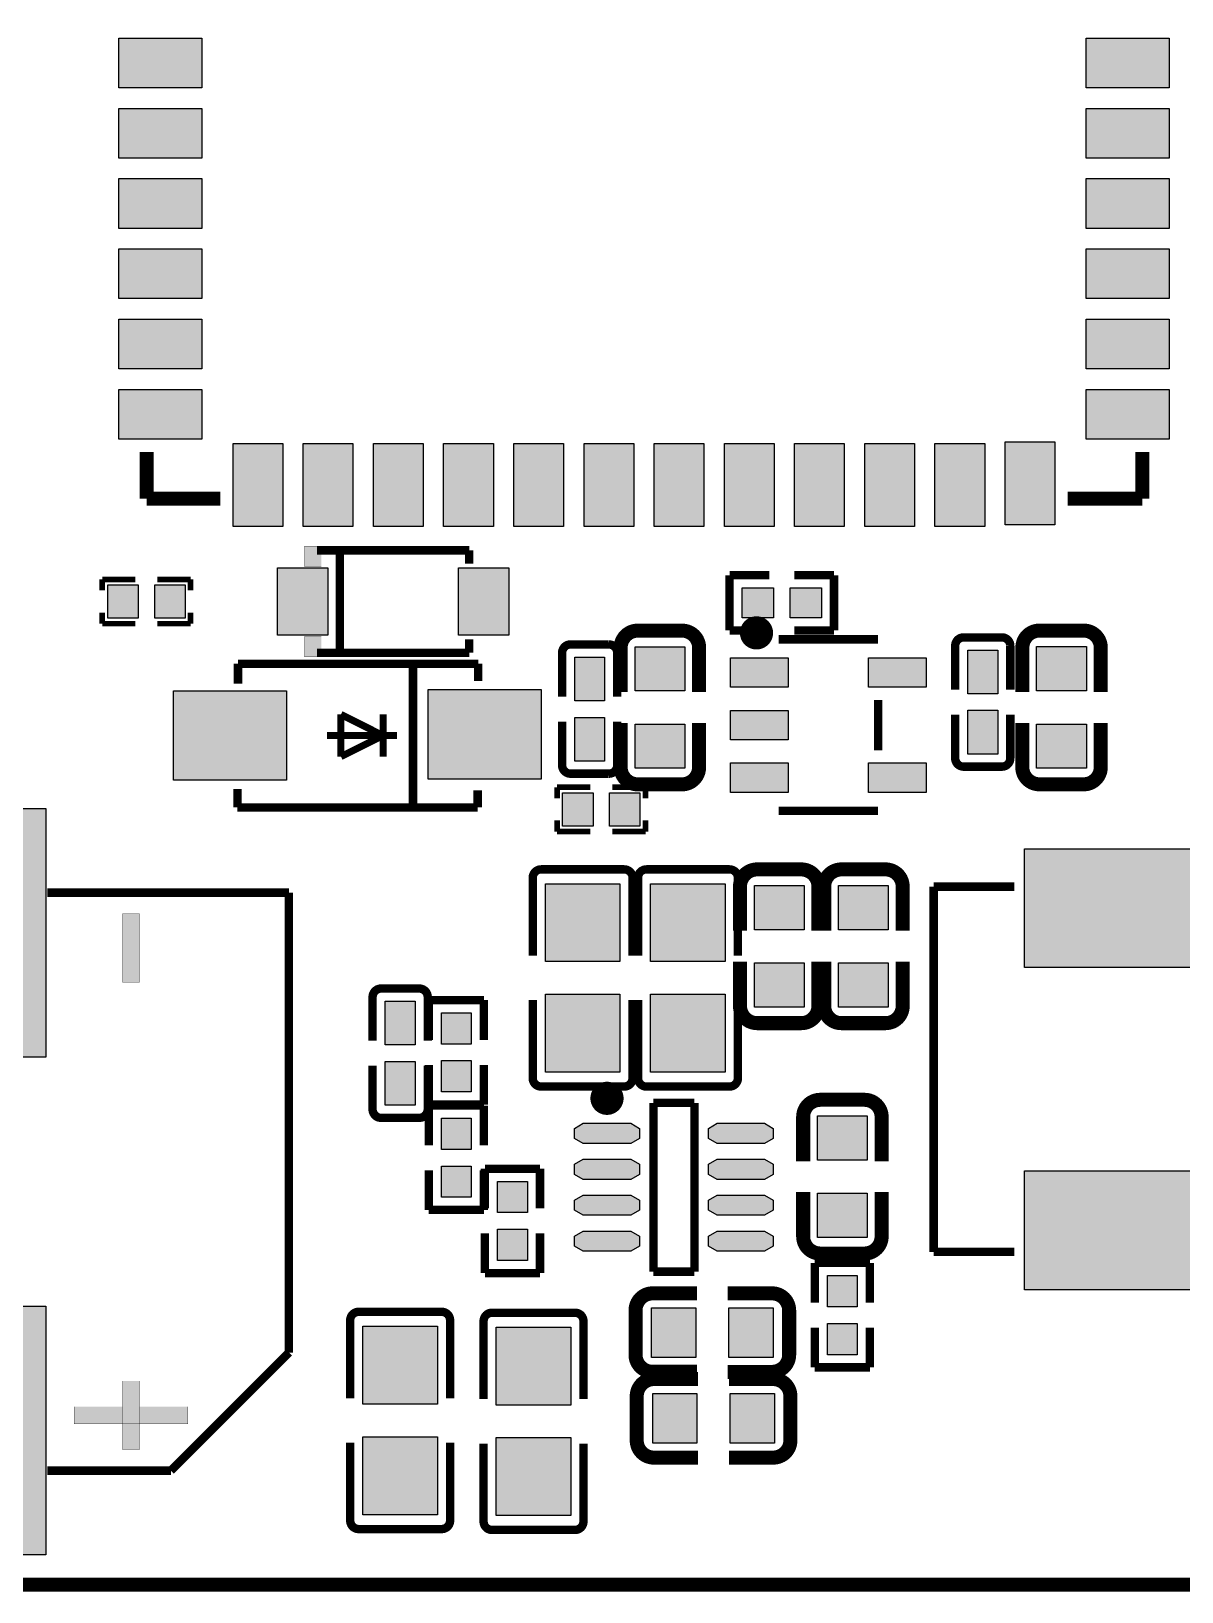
# Model space of a CAD drawing. Header units: millimetres. Extents: x -91.3 to 0.2, y -0.2 to 45.3.
# Drawn here: x -69.54 to -48.72, y -0.18 to 28.04 of the extents above; entities that cross this region are included whole.
import ezdxf

# ---------------------------------------------------------------- set-up
doc = ezdxf.new("R2010")
doc.units = ezdxf.units.MM
doc.header["$MEASUREMENT"] = 0
for name, color, linetype, true_color in [('Board-Outline-Layer', 7, 'Continuous', 0xff00ff), ('Top-Layer', 7, 'Continuous', 0xff0000), ('Top-Silkscreen-Layer', 7, 'Continuous', 0xffcc00)]:
    doc.layers.add(name, color=color, linetype=linetype, true_color=true_color)

msp = doc.modelspace()

# ---------------------------------------------------------------- hatches: boundary and pattern name
at = {"layer": 'Top-Layer'}
for points in [[(-67.954, 27.016), (-67.954, 27.916), (-66.454, 27.916), (-66.454, 27.016)], [(-48.954, 27.916), (-48.954, 27.016), (-50.454, 27.016), (-50.454, 27.916)], [(-67.954, 25.746), (-67.954, 26.646), (-66.454, 26.646), (-66.454, 25.746)], [(-48.954, 26.646), (-48.954, 25.746), (-50.454, 25.746), (-50.454, 26.646)], [(-67.954, 24.476), (-67.954, 25.376), (-66.454, 25.376), (-66.454, 24.476)], [(-48.954, 25.376), (-48.954, 24.476), (-50.454, 24.476), (-50.454, 25.376)], [(-67.954, 23.206), (-67.954, 24.106), (-66.454, 24.106), (-66.454, 23.206)], [(-48.954, 24.106), (-48.954, 23.206), (-50.454, 23.206), (-50.454, 24.106)], [(-67.954, 21.936), (-67.954, 22.836), (-66.454, 22.836), (-66.454, 21.936)], [(-48.954, 22.836), (-48.954, 21.936), (-50.454, 21.936), (-50.454, 22.836)], [(-67.954, 20.666), (-67.954, 21.566), (-66.454, 21.566), (-66.454, 20.666)], [(-48.954, 21.566), (-48.954, 20.666), (-50.454, 20.666), (-50.454, 21.566)], [(-51.019, 19.116), (-51.919, 19.116), (-51.919, 20.616), (-51.019, 20.616)], [(-64.989, 19.086), (-65.889, 19.086), (-65.889, 20.586), (-64.989, 20.586)], [(-63.719, 19.086), (-64.619, 19.086), (-64.619, 20.586), (-63.719, 20.586)], [(-62.449, 19.086), (-63.349, 19.086), (-63.349, 20.586), (-62.449, 20.586)], [(-61.179, 19.086), (-62.079, 19.086), (-62.079, 20.586), (-61.179, 20.586)], [(-59.909, 19.086), (-60.809, 19.086), (-60.809, 20.586), (-59.909, 20.586)], [(-58.639, 19.086), (-59.539, 19.086), (-59.539, 20.586), (-58.639, 20.586)], [(-57.369, 19.086), (-58.269, 19.086), (-58.269, 20.586), (-57.369, 20.586)], [(-56.099, 19.086), (-56.999, 19.086), (-56.999, 20.586), (-56.099, 20.586)], [(-54.829, 19.086), (-55.729, 19.086), (-55.729, 20.586), (-54.829, 20.586)], [(-53.559, 19.086), (-54.459, 19.086), (-54.459, 20.586), (-53.559, 20.586)], [(-52.289, 19.086), (-53.189, 19.086), (-53.189, 20.586), (-52.289, 20.586)], [(-65.082, 17.119), (-65.082, 18.339), (-64.172, 18.339), (-64.172, 17.119)], [(-61.812, 17.119), (-61.812, 18.339), (-60.902, 18.339), (-60.902, 17.119)], [(-67.607, 18.029), (-67.607, 17.429), (-68.157, 17.429), (-68.157, 18.029)], [(-66.757, 18.029), (-66.757, 17.429), (-67.307, 17.429), (-67.307, 18.029)], [(-56.676, 17.436), (-56.676, 17.976), (-56.111, 17.976), (-56.111, 17.436)], [(-55.811, 17.436), (-55.811, 17.976), (-55.245, 17.976), (-55.245, 17.436)], [(-59.166, 15.935), (-59.706, 15.935), (-59.706, 16.725), (-59.166, 16.725)], [(-57.716, 16.113), (-58.616, 16.113), (-58.616, 16.913), (-57.716, 16.913)], [(-56.891, 16.71), (-55.846, 16.71), (-55.846, 16.178), (-56.891, 16.178)], [(-54.391, 16.71), (-53.346, 16.71), (-53.346, 16.178), (-54.391, 16.178)], [(-52.594, 16.852), (-52.054, 16.852), (-52.054, 16.062), (-52.594, 16.062)], [(-51.349, 16.914), (-50.449, 16.914), (-50.449, 16.114), (-51.349, 16.114)], [(-66.967, 14.497), (-66.967, 16.117), (-64.921, 16.117), (-64.921, 14.497)], [(-60.313, 16.136), (-60.313, 14.516), (-62.359, 14.516), (-62.359, 16.136)], [(-59.166, 14.845), (-59.706, 14.845), (-59.706, 15.635), (-59.166, 15.635)], [(-56.891, 15.76), (-55.846, 15.76), (-55.846, 15.228), (-56.891, 15.228)], [(-52.594, 15.762), (-52.054, 15.762), (-52.054, 14.972), (-52.594, 14.972)], [(-57.716, 14.713), (-58.616, 14.713), (-58.616, 15.513), (-57.716, 15.513)], [(-51.349, 15.514), (-50.449, 15.514), (-50.449, 14.714), (-51.349, 14.714)], [(-56.891, 14.81), (-55.846, 14.81), (-55.846, 14.278), (-56.891, 14.278)], [(-54.391, 14.81), (-53.346, 14.81), (-53.346, 14.278), (-54.391, 14.278)], [(-59.376, 14.27), (-59.376, 13.67), (-59.926, 13.67), (-59.926, 14.27)], [(-58.526, 14.27), (-58.526, 13.67), (-59.076, 13.67), (-59.076, 14.27)], [(-69.279, 9.489), (-70.929, 9.489), (-70.929, 13.989), (-69.279, 13.989)], [(-48.251, 11.109), (-51.571, 11.109), (-51.571, 13.259), (-48.251, 13.259)], [(-60.238, 12.627), (-58.888, 12.627), (-58.888, 11.217), (-60.238, 11.217)], [(-58.333, 12.627), (-56.983, 12.627), (-56.983, 11.217), (-58.333, 11.217)], [(-56.457, 12.595), (-55.557, 12.595), (-55.557, 11.795), (-56.457, 11.795)], [(-54.933, 12.595), (-54.033, 12.595), (-54.033, 11.795), (-54.933, 11.795)], [(-56.457, 11.195), (-55.557, 11.195), (-55.557, 10.395), (-56.457, 10.395)], [(-54.933, 11.195), (-54.033, 11.195), (-54.033, 10.395), (-54.933, 10.395)], [(-63.135, 10.502), (-62.595, 10.502), (-62.595, 9.712), (-63.135, 9.712)], [(-60.238, 10.627), (-58.888, 10.627), (-58.888, 9.217), (-60.238, 9.217)], [(-58.333, 10.627), (-56.983, 10.627), (-56.983, 9.217), (-58.333, 9.217)], [(-61.579, 9.727), (-62.119, 9.727), (-62.119, 10.292), (-61.579, 10.292)], [(-63.135, 9.412), (-62.595, 9.412), (-62.595, 8.622), (-63.135, 8.622)], [(-61.579, 8.861), (-62.119, 8.861), (-62.119, 9.427), (-61.579, 9.427)], [(-61.579, 7.822), (-62.119, 7.822), (-62.119, 8.387), (-61.579, 8.387)], [(-58.694, 8.294), (-58.537, 8.203), (-58.537, 8.021), (-58.694, 7.93), (-59.552, 7.93), (-59.71, 8.021), (-59.71, 8.203), (-59.552, 8.294)], [(-56.272, 8.294), (-56.114, 8.203), (-56.114, 8.021), (-56.272, 7.93), (-57.13, 7.93), (-57.288, 8.021), (-57.288, 8.203), (-57.13, 8.294)], [(-55.314, 8.429), (-54.414, 8.429), (-54.414, 7.629), (-55.314, 7.629)], [(-58.694, 7.644), (-58.537, 7.553), (-58.537, 7.371), (-58.694, 7.28), (-59.552, 7.28), (-59.71, 7.371), (-59.71, 7.553), (-59.552, 7.644)], [(-56.272, 7.644), (-56.114, 7.553), (-56.114, 7.371), (-56.272, 7.28), (-57.13, 7.28), (-57.288, 7.371), (-57.288, 7.553), (-57.13, 7.644)], [(-61.579, 6.956), (-62.119, 6.956), (-62.119, 7.522), (-61.579, 7.522)], [(-48.251, 5.283), (-51.571, 5.283), (-51.571, 7.433), (-48.251, 7.433)], [(-60.563, 6.679), (-61.103, 6.679), (-61.103, 7.244), (-60.563, 7.244)], [(-58.694, 6.994), (-58.537, 6.903), (-58.537, 6.721), (-58.694, 6.63), (-59.552, 6.63), (-59.71, 6.721), (-59.71, 6.903), (-59.552, 6.994)], [(-56.272, 6.994), (-56.114, 6.903), (-56.114, 6.721), (-56.272, 6.63), (-57.13, 6.63), (-57.288, 6.721), (-57.288, 6.903), (-57.13, 6.994)], [(-55.314, 7.029), (-54.414, 7.029), (-54.414, 6.229), (-55.314, 6.229)], [(-60.563, 5.813), (-61.103, 5.813), (-61.103, 6.379), (-60.563, 6.379)], [(-58.694, 6.344), (-58.537, 6.253), (-58.537, 6.071), (-58.694, 5.98), (-59.552, 5.98), (-59.71, 6.071), (-59.71, 6.253), (-59.552, 6.344)], [(-56.272, 6.344), (-56.114, 6.253), (-56.114, 6.071), (-56.272, 5.98), (-57.13, 5.98), (-57.288, 6.071), (-57.288, 6.253), (-57.13, 6.344)], [(-54.594, 4.976), (-55.134, 4.976), (-55.134, 5.542), (-54.594, 5.542)], [(-69.279, 0.489), (-70.929, 0.489), (-70.929, 4.989), (-69.279, 4.989)], [(-57.517, 4.959), (-57.517, 4.059), (-58.317, 4.059), (-58.317, 4.959)], [(-56.117, 4.959), (-56.117, 4.059), (-56.917, 4.059), (-56.917, 4.959)], [(-62.19, 3.216), (-63.54, 3.216), (-63.54, 4.626), (-62.19, 4.626)], [(-59.777, 3.2), (-61.127, 3.2), (-61.127, 4.61), (-59.777, 4.61)], [(-54.594, 4.11), (-55.134, 4.11), (-55.134, 4.676), (-54.594, 4.676)], [(-57.495, 3.409), (-57.495, 2.509), (-58.295, 2.509), (-58.295, 3.409)], [(-56.095, 3.409), (-56.095, 2.509), (-56.895, 2.509), (-56.895, 3.409)], [(-62.19, 1.216), (-63.54, 1.216), (-63.54, 2.626), (-62.19, 2.626)], [(-59.777, 1.2), (-61.127, 1.2), (-61.127, 2.61), (-59.777, 2.61)]]:
    msp.add_hatch(color=256, dxfattribs=at).paths.add_polyline_path(points)
at = {"layer": 'Top-Silkscreen-Layer'}
for points in [[(-64.292, 18.732), (-64.292, 18.362), (-64.597, 18.362), (-64.597, 18.732)], [(-64.292, 16.727), (-64.292, 17.097), (-64.597, 17.097), (-64.597, 16.727)], [(-67.89, 12.08), (-67.581, 12.08), (-67.581, 10.844), (-67.89, 10.844)], [(-67.89, 2.398), (-67.581, 2.398), (-67.581, 3.634), (-67.89, 3.634)], [(-68.765, 2.861), (-66.705, 2.861), (-66.705, 3.17), (-68.765, 3.17)]]:
    msp.add_hatch(color=256, dxfattribs=at).paths.add_polyline_path(points)

# ---------------------------------------------------------------- linework, layer by layer
at = {"layer": 'Board-Outline-Layer', "const_width": 0.254}
msp.add_lwpolyline([(-89.819, -0.05, -0.414), (-89.87, 0), (-89.87, 38.481, -0.414), (-89.819, 38.531), (0, 38.531, -0.414), (0.05, 38.481), (0.05, 0, -0.414), (0, -0.05)], format="xyb", close=True, dxfattribs=at)
at = {"layer": 'Top-Layer'}
for points in [[(-67.954, 27.016), (-67.954, 27.916), (-66.454, 27.916), (-66.454, 27.016)], [(-48.954, 27.916), (-48.954, 27.016), (-50.454, 27.016), (-50.454, 27.916)], [(-67.954, 25.746), (-67.954, 26.646), (-66.454, 26.646), (-66.454, 25.746)], [(-48.954, 26.646), (-48.954, 25.746), (-50.454, 25.746), (-50.454, 26.646)], [(-67.954, 24.476), (-67.954, 25.376), (-66.454, 25.376), (-66.454, 24.476)], [(-48.954, 25.376), (-48.954, 24.476), (-50.454, 24.476), (-50.454, 25.376)], [(-67.954, 23.206), (-67.954, 24.106), (-66.454, 24.106), (-66.454, 23.206)], [(-48.954, 24.106), (-48.954, 23.206), (-50.454, 23.206), (-50.454, 24.106)], [(-67.954, 21.936), (-67.954, 22.836), (-66.454, 22.836), (-66.454, 21.936)], [(-48.954, 22.836), (-48.954, 21.936), (-50.454, 21.936), (-50.454, 22.836)], [(-67.954, 20.666), (-67.954, 21.566), (-66.454, 21.566), (-66.454, 20.666)], [(-48.954, 21.566), (-48.954, 20.666), (-50.454, 20.666), (-50.454, 21.566)], [(-51.019, 19.116), (-51.919, 19.116), (-51.919, 20.616), (-51.019, 20.616)], [(-64.989, 19.086), (-65.889, 19.086), (-65.889, 20.586), (-64.989, 20.586)], [(-63.719, 19.086), (-64.619, 19.086), (-64.619, 20.586), (-63.719, 20.586)], [(-62.449, 19.086), (-63.349, 19.086), (-63.349, 20.586), (-62.449, 20.586)], [(-61.179, 19.086), (-62.079, 19.086), (-62.079, 20.586), (-61.179, 20.586)], [(-59.909, 19.086), (-60.809, 19.086), (-60.809, 20.586), (-59.909, 20.586)], [(-58.639, 19.086), (-59.539, 19.086), (-59.539, 20.586), (-58.639, 20.586)], [(-57.369, 19.086), (-58.269, 19.086), (-58.269, 20.586), (-57.369, 20.586)], [(-56.099, 19.086), (-56.999, 19.086), (-56.999, 20.586), (-56.099, 20.586)], [(-54.829, 19.086), (-55.729, 19.086), (-55.729, 20.586), (-54.829, 20.586)], [(-53.559, 19.086), (-54.459, 19.086), (-54.459, 20.586), (-53.559, 20.586)], [(-52.289, 19.086), (-53.189, 19.086), (-53.189, 20.586), (-52.289, 20.586)], [(-65.082, 17.119), (-65.082, 18.339), (-64.172, 18.339), (-64.172, 17.119)], [(-61.812, 17.119), (-61.812, 18.339), (-60.902, 18.339), (-60.902, 17.119)], [(-67.607, 18.029), (-67.607, 17.429), (-68.157, 17.429), (-68.157, 18.029)], [(-66.757, 18.029), (-66.757, 17.429), (-67.307, 17.429), (-67.307, 18.029)], [(-56.676, 17.436), (-56.676, 17.976), (-56.111, 17.976), (-56.111, 17.436)], [(-55.811, 17.436), (-55.811, 17.976), (-55.245, 17.976), (-55.245, 17.436)], [(-59.166, 15.935), (-59.706, 15.935), (-59.706, 16.725), (-59.166, 16.725)], [(-57.716, 16.113), (-58.616, 16.113), (-58.616, 16.913), (-57.716, 16.913)], [(-56.891, 16.71), (-55.846, 16.71), (-55.846, 16.178), (-56.891, 16.178)], [(-54.391, 16.71), (-53.346, 16.71), (-53.346, 16.178), (-54.391, 16.178)], [(-52.594, 16.852), (-52.054, 16.852), (-52.054, 16.062), (-52.594, 16.062)], [(-51.349, 16.914), (-50.449, 16.914), (-50.449, 16.114), (-51.349, 16.114)], [(-66.967, 14.497), (-66.967, 16.117), (-64.921, 16.117), (-64.921, 14.497)], [(-60.313, 16.136), (-60.313, 14.516), (-62.359, 14.516), (-62.359, 16.136)], [(-59.166, 14.845), (-59.706, 14.845), (-59.706, 15.635), (-59.166, 15.635)], [(-56.891, 15.76), (-55.846, 15.76), (-55.846, 15.228), (-56.891, 15.228)], [(-52.594, 15.762), (-52.054, 15.762), (-52.054, 14.972), (-52.594, 14.972)], [(-57.716, 14.713), (-58.616, 14.713), (-58.616, 15.513), (-57.716, 15.513)], [(-51.349, 15.514), (-50.449, 15.514), (-50.449, 14.714), (-51.349, 14.714)], [(-56.891, 14.81), (-55.846, 14.81), (-55.846, 14.278), (-56.891, 14.278)], [(-54.391, 14.81), (-53.346, 14.81), (-53.346, 14.278), (-54.391, 14.278)], [(-59.376, 14.27), (-59.376, 13.67), (-59.926, 13.67), (-59.926, 14.27)], [(-58.526, 14.27), (-58.526, 13.67), (-59.076, 13.67), (-59.076, 14.27)], [(-69.279, 9.489), (-70.929, 9.489), (-70.929, 13.989), (-69.279, 13.989)], [(-48.251, 11.109), (-51.571, 11.109), (-51.571, 13.259), (-48.251, 13.259)], [(-60.238, 12.627), (-58.888, 12.627), (-58.888, 11.217), (-60.238, 11.217)], [(-58.333, 12.627), (-56.983, 12.627), (-56.983, 11.217), (-58.333, 11.217)], [(-56.457, 12.595), (-55.557, 12.595), (-55.557, 11.795), (-56.457, 11.795)], [(-54.933, 12.595), (-54.033, 12.595), (-54.033, 11.795), (-54.933, 11.795)], [(-56.457, 11.195), (-55.557, 11.195), (-55.557, 10.395), (-56.457, 10.395)], [(-54.933, 11.195), (-54.033, 11.195), (-54.033, 10.395), (-54.933, 10.395)], [(-63.135, 10.502), (-62.595, 10.502), (-62.595, 9.712), (-63.135, 9.712)], [(-60.238, 10.627), (-58.888, 10.627), (-58.888, 9.217), (-60.238, 9.217)], [(-58.333, 10.627), (-56.983, 10.627), (-56.983, 9.217), (-58.333, 9.217)], [(-61.579, 9.727), (-62.119, 9.727), (-62.119, 10.292), (-61.579, 10.292)], [(-63.135, 9.412), (-62.595, 9.412), (-62.595, 8.622), (-63.135, 8.622)], [(-61.579, 8.861), (-62.119, 8.861), (-62.119, 9.427), (-61.579, 9.427)], [(-61.579, 7.822), (-62.119, 7.822), (-62.119, 8.387), (-61.579, 8.387)], [(-58.694, 8.294), (-58.537, 8.203), (-58.537, 8.021), (-58.694, 7.93), (-59.552, 7.93), (-59.71, 8.021), (-59.71, 8.203), (-59.552, 8.294)], [(-56.272, 8.294), (-56.114, 8.203), (-56.114, 8.021), (-56.272, 7.93), (-57.13, 7.93), (-57.288, 8.021), (-57.288, 8.203), (-57.13, 8.294)], [(-55.314, 8.429), (-54.414, 8.429), (-54.414, 7.629), (-55.314, 7.629)], [(-58.694, 7.644), (-58.537, 7.553), (-58.537, 7.371), (-58.694, 7.28), (-59.552, 7.28), (-59.71, 7.371), (-59.71, 7.553), (-59.552, 7.644)], [(-56.272, 7.644), (-56.114, 7.553), (-56.114, 7.371), (-56.272, 7.28), (-57.13, 7.28), (-57.288, 7.371), (-57.288, 7.553), (-57.13, 7.644)], [(-61.579, 6.956), (-62.119, 6.956), (-62.119, 7.522), (-61.579, 7.522)], [(-48.251, 5.283), (-51.571, 5.283), (-51.571, 7.433), (-48.251, 7.433)], [(-60.563, 6.679), (-61.103, 6.679), (-61.103, 7.244), (-60.563, 7.244)], [(-58.694, 6.994), (-58.537, 6.903), (-58.537, 6.721), (-58.694, 6.63), (-59.552, 6.63), (-59.71, 6.721), (-59.71, 6.903), (-59.552, 6.994)], [(-56.272, 6.994), (-56.114, 6.903), (-56.114, 6.721), (-56.272, 6.63), (-57.13, 6.63), (-57.288, 6.721), (-57.288, 6.903), (-57.13, 6.994)], [(-55.314, 7.029), (-54.414, 7.029), (-54.414, 6.229), (-55.314, 6.229)], [(-60.563, 5.813), (-61.103, 5.813), (-61.103, 6.379), (-60.563, 6.379)], [(-58.694, 6.344), (-58.537, 6.253), (-58.537, 6.071), (-58.694, 5.98), (-59.552, 5.98), (-59.71, 6.071), (-59.71, 6.253), (-59.552, 6.344)], [(-56.272, 6.344), (-56.114, 6.253), (-56.114, 6.071), (-56.272, 5.98), (-57.13, 5.98), (-57.288, 6.071), (-57.288, 6.253), (-57.13, 6.344)], [(-54.594, 4.976), (-55.134, 4.976), (-55.134, 5.542), (-54.594, 5.542)], [(-69.279, 0.489), (-70.929, 0.489), (-70.929, 4.989), (-69.279, 4.989)], [(-57.517, 4.959), (-57.517, 4.059), (-58.317, 4.059), (-58.317, 4.959)], [(-56.117, 4.959), (-56.117, 4.059), (-56.917, 4.059), (-56.917, 4.959)], [(-62.19, 3.216), (-63.54, 3.216), (-63.54, 4.626), (-62.19, 4.626)], [(-59.777, 3.2), (-61.127, 3.2), (-61.127, 4.61), (-59.777, 4.61)], [(-54.594, 4.11), (-55.134, 4.11), (-55.134, 4.676), (-54.594, 4.676)], [(-57.495, 3.409), (-57.495, 2.509), (-58.295, 2.509), (-58.295, 3.409)], [(-56.095, 3.409), (-56.095, 2.509), (-56.895, 2.509), (-56.895, 3.409)], [(-62.19, 1.216), (-63.54, 1.216), (-63.54, 2.626), (-62.19, 2.626)], [(-59.777, 1.2), (-61.127, 1.2), (-61.127, 2.61), (-59.777, 2.61)]]:
    msp.add_lwpolyline(points, close=True, dxfattribs=at)
at = {"layer": 'Top-Silkscreen-Layer'}
for points, const_width in [([(-67.454, 19.587), (-67.454, 20.434)], 0.254), ([(-67.454, 19.587), (-67.454, 20.434)], 0.254), ([(-49.437, 19.587), (-49.437, 20.434)], 0.254), ([(-49.437, 19.587), (-49.437, 20.434)], 0.254), ([(-67.454, 19.587), (-66.12, 19.587)], 0.254), ([(-67.454, 19.587), (-66.12, 19.587)], 0.254), ([(-50.787, 19.587), (-49.437, 19.587)], 0.254), ([(-50.787, 19.587), (-49.437, 19.587)], 0.254), ([(-64.368, 18.655), (-61.616, 18.655)], 0.152), ([(-64.368, 18.655), (-61.616, 18.655)], 0.152), ([(-63.959, 16.803), (-63.959, 18.655)], 0.152), ([(-63.959, 16.803), (-63.959, 18.655)], 0.152), ([(-61.616, 18.412), (-61.616, 18.655)], 0.152), ([(-61.616, 18.412), (-61.616, 18.655)], 0.152), ([(-68.257, 18.129), (-68.257, 17.929)], 0.102), ([(-67.657, 18.129), (-68.257, 18.129)], 0.102), ([(-68.257, 18.129), (-68.257, 17.929)], 0.102), ([(-67.657, 18.129), (-68.257, 18.129)], 0.102), ([(-66.657, 18.129), (-67.257, 18.129)], 0.102), ([(-66.657, 18.129), (-67.257, 18.129)], 0.102), ([(-66.657, 18.129), (-66.657, 17.929)], 0.102), ([(-66.657, 18.129), (-66.657, 17.929)], 0.102), ([(-56.905, 18.204), (-56.905, 17.207)], 0.152), ([(-56.187, 18.204), (-56.905, 18.204)], 0.152), ([(-56.905, 18.204), (-56.905, 17.207)], 0.152), ([(-56.187, 18.204), (-56.905, 18.204)], 0.152), ([(-55.016, 18.204), (-55.735, 18.204)], 0.152), ([(-55.016, 18.204), (-55.735, 18.204)], 0.152), ([(-55.016, 18.204), (-55.016, 17.207)], 0.152), ([(-55.016, 18.204), (-55.016, 17.207)], 0.152), ([(-68.257, 17.529), (-68.257, 17.329)], 0.102), ([(-68.257, 17.529), (-68.257, 17.329)], 0.102), ([(-66.657, 17.529), (-66.657, 17.329)], 0.102), ([(-66.657, 17.529), (-66.657, 17.329)], 0.102), ([(-67.657, 17.329), (-68.257, 17.329)], 0.102), ([(-67.657, 17.329), (-68.257, 17.329)], 0.102), ([(-66.657, 17.329), (-67.257, 17.329)], 0.102), ([(-66.657, 17.329), (-67.257, 17.329)], 0.102), ([(-58.566, 17.203), (-57.766, 17.203)], 0.254), ([(-58.566, 17.203), (-57.766, 17.203)], 0.254), ([(-56.187, 17.207), (-56.905, 17.207)], 0.152), ([(-56.187, 17.207), (-56.905, 17.207)], 0.152), ([(-55.016, 17.207), (-55.735, 17.207)], 0.152), ([(-55.016, 17.207), (-55.735, 17.207)], 0.152), ([(-50.498, 17.204), (-51.298, 17.204)], 0.254), ([(-50.498, 17.204), (-51.298, 17.204)], 0.254), ([(-61.616, 16.803), (-61.616, 17.046)], 0.152), ([(-61.616, 16.803), (-61.616, 17.046)], 0.152), ([(-59.782, 16.954), (-59.09, 16.954)], 0.152), ([(-59.782, 16.954), (-59.09, 16.954)], 0.152), ([(-58.876, 16.893), (-58.876, 16.093)], 0.254), ([(-58.876, 16.893), (-58.876, 16.093)], 0.254), ([(-57.456, 16.893), (-57.456, 16.093)], 0.254), ([(-57.456, 16.893), (-57.456, 16.093)], 0.254), ([(-56.019, 17.045), (-54.217, 17.045)], 0.152), ([(-56.019, 17.045), (-54.217, 17.045)], 0.152), ([(-52.823, 16.928), (-52.823, 16.138)], 0.152), ([(-52.823, 16.928), (-52.823, 16.138)], 0.152), ([(-51.978, 17.081), (-52.67, 17.081)], 0.152), ([(-51.978, 17.081), (-52.67, 17.081)], 0.152), ([(-51.826, 16.928), (-51.826, 16.138)], 0.152), ([(-51.826, 16.928), (-51.826, 16.138)], 0.152), ([(-51.608, 16.094), (-51.608, 16.894)], 0.254), ([(-51.608, 16.094), (-51.608, 16.894)], 0.254), ([(-50.189, 16.094), (-50.189, 16.894)], 0.254), ([(-50.189, 16.094), (-50.189, 16.894)], 0.254), ([(-65.8, 16.246), (-65.8, 16.604)], 0.152), ([(-61.454, 16.604), (-65.8, 16.604)], 0.152), ([(-65.8, 16.246), (-65.8, 16.604)], 0.152), ([(-61.454, 16.604), (-65.8, 16.604)], 0.152), ([(-64.368, 16.803), (-61.616, 16.803)], 0.152), ([(-64.368, 16.803), (-61.616, 16.803)], 0.152), ([(-62.633, 13.995), (-62.633, 16.592)], 0.152), ([(-62.633, 13.995), (-62.633, 16.592)], 0.152), ([(-61.454, 16.293), (-61.454, 16.604)], 0.152), ([(-61.454, 16.293), (-61.454, 16.604)], 0.152), ([(-59.935, 16.011), (-59.935, 16.801)], 0.152), ([(-59.935, 16.011), (-59.935, 16.801)], 0.152), ([(-58.938, 16.011), (-58.938, 16.801)], 0.152), ([(-58.938, 16.011), (-58.938, 16.801)], 0.152), ([(-54.217, 15.039), (-54.217, 15.949)], 0.152), ([(-54.217, 15.039), (-54.217, 15.949)], 0.152), ([(-63.937, 15.306), (-63.937, 15.687)], 0.127), ([(-63.175, 15.306), (-63.937, 15.687)], 0.127), ([(-63.937, 15.306), (-63.937, 15.687)], 0.127), ([(-63.175, 15.306), (-63.937, 15.687)], 0.127), ([(-63.175, 15.306), (-63.175, 15.687)], 0.127), ([(-63.175, 15.306), (-63.175, 15.687)], 0.127), ([(-59.935, 14.769), (-59.935, 15.559)], 0.152), ([(-59.935, 14.769), (-59.935, 15.559)], 0.152), ([(-58.938, 14.769), (-58.938, 15.559)], 0.152), ([(-58.938, 14.769), (-58.938, 15.559)], 0.152), ([(-58.876, 15.533), (-58.876, 14.733)], 0.254), ([(-58.876, 15.533), (-58.876, 14.733)], 0.254), ([(-57.457, 15.533), (-57.457, 14.733)], 0.254), ([(-57.457, 15.533), (-57.457, 14.733)], 0.254), ([(-52.823, 15.686), (-52.823, 14.896)], 0.152), ([(-52.823, 15.686), (-52.823, 14.896)], 0.152), ([(-51.826, 15.686), (-51.826, 14.896)], 0.152), ([(-51.826, 15.686), (-51.826, 14.896)], 0.152), ([(-51.609, 14.733), (-51.609, 15.533)], 0.254), ([(-51.609, 14.733), (-51.609, 15.533)], 0.254), ([(-50.189, 14.733), (-50.189, 15.533)], 0.254), ([(-50.189, 14.733), (-50.189, 15.533)], 0.254), ([(-62.921, 15.306), (-64.191, 15.306)], 0.127), ([(-62.921, 15.306), (-64.191, 15.306)], 0.127), ([(-63.937, 14.925), (-63.937, 15.306)], 0.127), ([(-63.937, 14.925), (-63.175, 15.306)], 0.127), ([(-63.937, 14.925), (-63.937, 15.306)], 0.127), ([(-63.937, 14.925), (-63.175, 15.306)], 0.127), ([(-63.175, 14.925), (-63.175, 15.306)], 0.127), ([(-63.175, 14.925), (-63.175, 15.306)], 0.127), ([(-59.782, 14.616), (-59.09, 14.616)], 0.152), ([(-59.782, 14.616), (-59.09, 14.616)], 0.152), ([(-51.978, 14.743), (-52.67, 14.743)], 0.152), ([(-51.978, 14.743), (-52.67, 14.743)], 0.152), ([(-65.81, 14.007), (-65.81, 14.337)], 0.152), ([(-65.81, 14.007), (-65.81, 14.337)], 0.152), ([(-61.463, 14.007), (-61.463, 14.318)], 0.152), ([(-61.463, 14.007), (-61.463, 14.318)], 0.152), ([(-60.026, 14.37), (-60.026, 14.17)], 0.102), ([(-59.426, 14.37), (-60.026, 14.37)], 0.102), ([(-60.026, 14.37), (-60.026, 14.17)], 0.102), ([(-59.426, 14.37), (-60.026, 14.37)], 0.102), ([(-58.426, 14.37), (-59.026, 14.37)], 0.102), ([(-58.426, 14.37), (-59.026, 14.37)], 0.102), ([(-58.566, 14.423), (-57.766, 14.423)], 0.254), ([(-58.566, 14.423), (-57.766, 14.423)], 0.254), ([(-58.426, 14.37), (-58.426, 14.17)], 0.102), ([(-58.426, 14.37), (-58.426, 14.17)], 0.102), ([(-50.499, 14.424), (-51.299, 14.424)], 0.254), ([(-50.499, 14.424), (-51.299, 14.424)], 0.254), ([(-61.463, 14.007), (-65.81, 14.007)], 0.152), ([(-61.463, 14.007), (-65.81, 14.007)], 0.152), ([(-56.019, 13.943), (-54.217, 13.943)], 0.152), ([(-56.019, 13.943), (-54.217, 13.943)], 0.152), ([(-60.026, 13.77), (-60.026, 13.57)], 0.102), ([(-60.026, 13.77), (-60.026, 13.57)], 0.102), ([(-59.426, 13.57), (-60.026, 13.57)], 0.102), ([(-59.426, 13.57), (-60.026, 13.57)], 0.102), ([(-58.426, 13.57), (-59.026, 13.57)], 0.102), ([(-58.426, 13.57), (-59.026, 13.57)], 0.102), ([(-58.426, 13.77), (-58.426, 13.57)], 0.102), ([(-58.426, 13.77), (-58.426, 13.57)], 0.102), ([(-55.607, 12.885), (-56.407, 12.885)], 0.254), ([(-55.607, 12.885), (-56.407, 12.885)], 0.254), ([(-54.083, 12.885), (-54.883, 12.885)], 0.254), ([(-54.083, 12.885), (-54.883, 12.885)], 0.254), ([(-60.467, 11.323), (-60.467, 12.733)], 0.152), ([(-60.467, 11.323), (-60.467, 12.733)], 0.152), ([(-60.314, 12.886), (-58.812, 12.886)], 0.152), ([(-60.314, 12.886), (-58.812, 12.886)], 0.152), ([(-58.66, 11.323), (-58.66, 12.733)], 0.152), ([(-58.66, 11.323), (-58.66, 12.733)], 0.152), ([(-58.562, 11.323), (-58.562, 12.733)], 0.152), ([(-58.562, 11.323), (-58.562, 12.733)], 0.152), ([(-58.409, 12.886), (-56.907, 12.886)], 0.152), ([(-58.409, 12.886), (-56.907, 12.886)], 0.152), ([(-56.717, 11.775), (-56.717, 12.575)], 0.254), ([(-56.717, 11.775), (-56.717, 12.575)], 0.254), ([(-56.755, 11.323), (-56.755, 12.733)], 0.152), ([(-56.755, 11.323), (-56.755, 12.733)], 0.152), ([(-55.297, 11.775), (-55.297, 12.575)], 0.254), ([(-55.297, 11.775), (-55.297, 12.575)], 0.254), ([(-55.193, 11.775), (-55.193, 12.575)], 0.254), ([(-55.193, 11.775), (-55.193, 12.575)], 0.254), ([(-53.773, 11.775), (-53.773, 12.575)], 0.254), ([(-53.773, 11.775), (-53.773, 12.575)], 0.254), ([(-69.252, 12.465), (-64.878, 12.465)], 0.152), ([(-69.252, 12.465), (-64.878, 12.465)], 0.152), ([(-64.878, 4.149), (-64.878, 12.465)], 0.152), ([(-64.878, 4.149), (-64.878, 12.465)], 0.152), ([(-53.213, 12.573), (-51.751, 12.573)], 0.152), ([(-53.213, 5.969), (-53.213, 12.573)], 0.152), ([(-53.213, 12.573), (-51.751, 12.573)], 0.152), ([(-53.213, 5.969), (-53.213, 12.573)], 0.152), ([(-56.717, 10.415), (-56.717, 11.215)], 0.254), ([(-56.717, 10.415), (-56.717, 11.215)], 0.254), ([(-55.297, 10.415), (-55.297, 11.215)], 0.254), ([(-55.297, 10.415), (-55.297, 11.215)], 0.254), ([(-55.193, 10.415), (-55.193, 11.215)], 0.254), ([(-55.193, 10.415), (-55.193, 11.215)], 0.254), ([(-53.773, 10.415), (-53.773, 11.215)], 0.254), ([(-53.773, 10.415), (-53.773, 11.215)], 0.254), ([(-62.519, 10.731), (-63.211, 10.731)], 0.152), ([(-62.519, 10.731), (-63.211, 10.731)], 0.152), ([(-63.364, 10.578), (-63.364, 9.788)], 0.152), ([(-63.364, 10.578), (-63.364, 9.788)], 0.152), ([(-62.367, 10.578), (-62.367, 9.788)], 0.152), ([(-62.367, 10.578), (-62.367, 9.788)], 0.152), ([(-62.348, 10.521), (-61.351, 10.521)], 0.152), ([(-62.348, 10.521), (-62.348, 9.803)], 0.152), ([(-62.348, 10.521), (-61.351, 10.521)], 0.152), ([(-62.348, 10.521), (-62.348, 9.803)], 0.152), ([(-61.351, 10.521), (-61.351, 9.803)], 0.152), ([(-61.351, 10.521), (-61.351, 9.803)], 0.152), ([(-60.467, 9.111), (-60.467, 10.521)], 0.152), ([(-60.467, 9.111), (-60.467, 10.521)], 0.152), ([(-58.66, 9.111), (-58.66, 10.521)], 0.152), ([(-58.66, 9.111), (-58.66, 10.521)], 0.152), ([(-58.562, 9.111), (-58.562, 10.521)], 0.152), ([(-58.562, 9.111), (-58.562, 10.521)], 0.152), ([(-56.755, 9.111), (-56.755, 10.521)], 0.152), ([(-56.755, 9.111), (-56.755, 10.521)], 0.152), ([(-55.607, 10.105), (-56.407, 10.105)], 0.254), ([(-55.607, 10.105), (-56.407, 10.105)], 0.254), ([(-54.083, 10.105), (-54.883, 10.105)], 0.254), ([(-54.083, 10.105), (-54.883, 10.105)], 0.254), ([(-63.364, 9.336), (-63.364, 8.546)], 0.152), ([(-63.364, 9.336), (-63.364, 8.546)], 0.152), ([(-62.367, 9.336), (-62.367, 8.546)], 0.152), ([(-62.367, 9.336), (-62.367, 8.546)], 0.152), ([(-62.348, 9.351), (-62.348, 8.633)], 0.152), ([(-62.348, 9.351), (-62.348, 8.633)], 0.152), ([(-61.351, 9.351), (-61.351, 8.633)], 0.152), ([(-61.351, 9.351), (-61.351, 8.633)], 0.152), ([(-60.314, 8.958), (-58.812, 8.958)], 0.152), ([(-60.314, 8.958), (-58.812, 8.958)], 0.152), ([(-58.409, 8.958), (-56.907, 8.958)], 0.152), ([(-58.409, 8.958), (-56.907, 8.958)], 0.152), ([(-54.464, 8.719), (-55.264, 8.719)], 0.254), ([(-54.464, 8.719), (-55.264, 8.719)], 0.254), ([(-62.519, 8.393), (-63.211, 8.393)], 0.152), ([(-62.519, 8.393), (-63.211, 8.393)], 0.152), ([(-62.348, 8.633), (-61.351, 8.633)], 0.152), ([(-62.348, 8.633), (-61.351, 8.633)], 0.152), ([(-62.348, 8.616), (-61.351, 8.616)], 0.152), ([(-62.348, 8.616), (-62.348, 7.898)], 0.152), ([(-62.348, 8.616), (-61.351, 8.616)], 0.152), ([(-62.348, 8.616), (-62.348, 7.898)], 0.152), ([(-61.351, 8.616), (-61.351, 7.898)], 0.152), ([(-61.351, 8.616), (-61.351, 7.898)], 0.152), ([(-58.284, 8.663), (-57.541, 8.663)], 0.152), ([(-58.284, 5.611), (-58.284, 8.663)], 0.152), ([(-58.284, 8.663), (-57.541, 8.663)], 0.152), ([(-58.284, 5.611), (-58.284, 8.663)], 0.152), ([(-57.541, 5.611), (-57.541, 8.663)], 0.152), ([(-57.541, 5.611), (-57.541, 8.663)], 0.152), ([(-55.574, 7.609), (-55.574, 8.409)], 0.254), ([(-55.574, 7.609), (-55.574, 8.409)], 0.254), ([(-54.154, 7.609), (-54.154, 8.409)], 0.254), ([(-54.154, 7.609), (-54.154, 8.409)], 0.254), ([(-62.348, 7.446), (-62.348, 6.728)], 0.152), ([(-62.348, 7.446), (-62.348, 6.728)], 0.152), ([(-61.351, 7.446), (-61.351, 6.728)], 0.152), ([(-61.351, 7.446), (-61.351, 6.728)], 0.152), ([(-61.332, 7.473), (-60.335, 7.473)], 0.152), ([(-61.332, 7.473), (-61.332, 6.755)], 0.152), ([(-61.332, 7.473), (-60.335, 7.473)], 0.152), ([(-61.332, 7.473), (-61.332, 6.755)], 0.152), ([(-60.335, 7.473), (-60.335, 6.755)], 0.152), ([(-60.335, 7.473), (-60.335, 6.755)], 0.152), ([(-55.574, 6.249), (-55.574, 7.049)], 0.254), ([(-55.574, 6.249), (-55.574, 7.049)], 0.254), ([(-54.154, 6.249), (-54.154, 7.049)], 0.254), ([(-54.154, 6.249), (-54.154, 7.049)], 0.254), ([(-62.348, 6.728), (-61.351, 6.728)], 0.152), ([(-62.348, 6.728), (-61.351, 6.728)], 0.152), ([(-61.332, 6.303), (-61.332, 5.585)], 0.152), ([(-61.332, 6.303), (-61.332, 5.585)], 0.152), ([(-60.335, 6.303), (-60.335, 5.585)], 0.152), ([(-60.335, 6.303), (-60.335, 5.585)], 0.152), ([(-54.464, 5.939), (-55.264, 5.939)], 0.254), ([(-54.464, 5.939), (-55.264, 5.939)], 0.254), ([(-53.213, 5.969), (-51.751, 5.969)], 0.152), ([(-53.213, 5.969), (-51.751, 5.969)], 0.152), ([(-61.332, 5.585), (-60.335, 5.585)], 0.152), ([(-61.332, 5.585), (-60.335, 5.585)], 0.152), ([(-58.284, 5.611), (-57.541, 5.611)], 0.152), ([(-58.284, 5.611), (-57.541, 5.611)], 0.152), ([(-55.363, 5.77), (-54.366, 5.77)], 0.152), ([(-55.363, 5.77), (-55.363, 5.052)], 0.152), ([(-55.363, 5.77), (-54.366, 5.77)], 0.152), ([(-55.363, 5.77), (-55.363, 5.052)], 0.152), ([(-54.366, 5.77), (-54.366, 5.052)], 0.152), ([(-54.366, 5.77), (-54.366, 5.052)], 0.152), ([(-58.297, 5.219), (-57.497, 5.219)], 0.254), ([(-58.297, 5.219), (-57.497, 5.219)], 0.254), ([(-56.937, 5.219), (-56.137, 5.219)], 0.254), ([(-56.937, 5.219), (-56.137, 5.219)], 0.254), ([(-63.769, 4.732), (-63.769, 3.322)], 0.152), ([(-63.769, 4.732), (-63.769, 3.322)], 0.152), ([(-62.114, 4.885), (-63.616, 4.885)], 0.152), ([(-62.114, 4.885), (-63.616, 4.885)], 0.152), ([(-61.962, 4.732), (-61.962, 3.322)], 0.152), ([(-61.962, 4.732), (-61.962, 3.322)], 0.152), ([(-59.701, 4.869), (-61.203, 4.869)], 0.152), ([(-59.701, 4.869), (-61.203, 4.869)], 0.152), ([(-58.607, 4.11), (-58.607, 4.91)], 0.254), ([(-58.607, 4.11), (-58.607, 4.91)], 0.254), ([(-55.827, 4.109), (-55.827, 4.909)], 0.254), ([(-55.827, 4.109), (-55.827, 4.909)], 0.254), ([(-61.356, 4.716), (-61.356, 3.306)], 0.152), ([(-61.356, 4.716), (-61.356, 3.306)], 0.152), ([(-59.549, 4.716), (-59.549, 3.306)], 0.152), ([(-59.549, 4.716), (-59.549, 3.306)], 0.152), ([(-55.363, 4.6), (-55.363, 3.882)], 0.152), ([(-55.363, 4.6), (-55.363, 3.882)], 0.152), ([(-54.366, 4.6), (-54.366, 3.882)], 0.152), ([(-54.366, 4.6), (-54.366, 3.882)], 0.152), ([(-67.014, 2.013), (-64.878, 4.149)], 0.152), ([(-67.014, 2.013), (-64.878, 4.149)], 0.152), ([(-55.363, 3.882), (-54.366, 3.882)], 0.152), ([(-55.363, 3.882), (-54.366, 3.882)], 0.152), ([(-58.297, 3.8), (-57.497, 3.8)], 0.254), ([(-58.297, 3.8), (-57.497, 3.8)], 0.254), ([(-58.275, 3.669), (-57.475, 3.669)], 0.254), ([(-58.275, 3.669), (-57.475, 3.669)], 0.254), ([(-56.937, 3.799), (-56.137, 3.799)], 0.254), ([(-56.937, 3.799), (-56.137, 3.799)], 0.254), ([(-56.915, 3.669), (-56.115, 3.669)], 0.254), ([(-56.915, 3.669), (-56.115, 3.669)], 0.254), ([(-58.585, 2.559), (-58.585, 3.359)], 0.254), ([(-58.585, 2.559), (-58.585, 3.359)], 0.254), ([(-55.805, 2.559), (-55.805, 3.359)], 0.254), ([(-55.805, 2.559), (-55.805, 3.359)], 0.254), ([(-63.769, 2.52), (-63.769, 1.11)], 0.152), ([(-63.769, 2.52), (-63.769, 1.11)], 0.152), ([(-61.962, 2.52), (-61.962, 1.11)], 0.152), ([(-61.962, 2.52), (-61.962, 1.11)], 0.152), ([(-61.356, 2.504), (-61.356, 1.094)], 0.152), ([(-61.356, 2.504), (-61.356, 1.094)], 0.152), ([(-59.549, 2.504), (-59.549, 1.094)], 0.152), ([(-59.549, 2.504), (-59.549, 1.094)], 0.152), ([(-58.275, 2.249), (-57.475, 2.249)], 0.254), ([(-58.275, 2.249), (-57.475, 2.249)], 0.254), ([(-56.915, 2.249), (-56.115, 2.249)], 0.254), ([(-56.915, 2.249), (-56.115, 2.249)], 0.254), ([(-69.252, 2.013), (-67.014, 2.013)], 0.152), ([(-69.252, 2.013), (-67.014, 2.013)], 0.152), ([(-62.114, 0.957), (-63.616, 0.957)], 0.152), ([(-62.114, 0.957), (-63.616, 0.957)], 0.152), ([(-59.701, 0.941), (-61.203, 0.941)], 0.152), ([(-59.701, 0.941), (-61.203, 0.941)], 0.152)]:
    msp.add_lwpolyline(points, dxfattribs=dict(at, const_width=const_width))
at = {"layer": 'Top-Silkscreen-Layer', "const_width": 0.00508}
for points in [[(-64.292, 18.732), (-64.292, 18.362), (-64.597, 18.362), (-64.597, 18.732)], [(-64.292, 16.727), (-64.292, 17.097), (-64.597, 17.097), (-64.597, 16.727)], [(-67.89, 12.08), (-67.581, 12.08), (-67.581, 10.844), (-67.89, 10.844)], [(-67.89, 2.398), (-67.581, 2.398), (-67.581, 3.634), (-67.89, 3.634)], [(-68.765, 2.861), (-66.705, 2.861), (-66.705, 3.17), (-68.765, 3.17)]]:
    msp.add_lwpolyline(points, close=True, dxfattribs=at)
at = {"layer": 'Top-Silkscreen-Layer'}
for points, const_width in [([(-58.566, 17.203, 0.414), (-58.876, 16.893)], 0.254), ([(-58.566, 17.203, 0.414), (-58.876, 16.893)], 0.254), ([(-57.456, 16.893, 0.414), (-57.766, 17.203)], 0.254), ([(-57.456, 16.893, 0.414), (-57.766, 17.203)], 0.254), ([(-51.298, 17.204, 0.414), (-51.608, 16.894)], 0.254), ([(-51.298, 17.204, 0.414), (-51.608, 16.894)], 0.254), ([(-50.189, 16.894, 0.414), (-50.498, 17.204)], 0.254), ([(-50.189, 16.894, 0.414), (-50.498, 17.204)], 0.254), ([(-59.782, 16.954, 0.414), (-59.935, 16.801)], 0.152), ([(-59.782, 16.954, 0.414), (-59.935, 16.801)], 0.152), ([(-58.938, 16.801, 0.414), (-59.09, 16.954)], 0.152), ([(-58.938, 16.801, 0.414), (-59.09, 16.954)], 0.152), ([(-52.67, 17.081, 0.414), (-52.823, 16.928)], 0.152), ([(-52.67, 17.081, 0.414), (-52.823, 16.928)], 0.152), ([(-51.826, 16.928, 0.414), (-51.978, 17.081)], 0.152), ([(-51.826, 16.928, 0.414), (-51.978, 17.081)], 0.152), ([(-52.823, 14.896, 0.414), (-52.67, 14.743)], 0.152), ([(-52.823, 14.896, 0.414), (-52.67, 14.743)], 0.152), ([(-51.978, 14.743, 0.414), (-51.826, 14.896)], 0.152), ([(-51.978, 14.743, 0.414), (-51.826, 14.896)], 0.152), ([(-59.935, 14.769, 0.414), (-59.782, 14.616)], 0.152), ([(-59.935, 14.769, 0.414), (-59.782, 14.616)], 0.152), ([(-59.09, 14.616, 0.414), (-58.938, 14.769)], 0.152), ([(-59.09, 14.616, 0.414), (-58.938, 14.769)], 0.152), ([(-58.876, 14.733, 0.414), (-58.566, 14.423)], 0.254), ([(-58.876, 14.733, 0.414), (-58.566, 14.423)], 0.254), ([(-57.766, 14.423, 0.414), (-57.457, 14.733)], 0.254), ([(-57.766, 14.423, 0.414), (-57.457, 14.733)], 0.254), ([(-51.609, 14.734, 0.414), (-51.299, 14.424)], 0.254), ([(-51.609, 14.734, 0.414), (-51.299, 14.424)], 0.254), ([(-50.499, 14.424, 0.414), (-50.189, 14.734)], 0.254), ([(-50.499, 14.424, 0.414), (-50.189, 14.734)], 0.254), ([(-56.407, 12.885, 0.414), (-56.717, 12.575)], 0.254), ([(-56.407, 12.885, 0.414), (-56.717, 12.575)], 0.254), ([(-55.297, 12.575, 0.414), (-55.607, 12.885)], 0.254), ([(-55.297, 12.575, 0.414), (-55.607, 12.885)], 0.254), ([(-54.883, 12.885, 0.414), (-55.193, 12.575)], 0.254), ([(-54.883, 12.885, 0.414), (-55.193, 12.575)], 0.254), ([(-53.773, 12.575, 0.414), (-54.083, 12.885)], 0.254), ([(-53.773, 12.575, 0.414), (-54.083, 12.885)], 0.254), ([(-60.314, 12.886, 0.414), (-60.467, 12.733)], 0.152), ([(-60.314, 12.886, 0.414), (-60.467, 12.733)], 0.152), ([(-58.66, 12.733, 0.414), (-58.812, 12.886)], 0.152), ([(-58.66, 12.733, 0.414), (-58.812, 12.886)], 0.152), ([(-58.409, 12.886, 0.414), (-58.562, 12.733)], 0.152), ([(-58.409, 12.886, 0.414), (-58.562, 12.733)], 0.152), ([(-56.755, 12.733, 0.414), (-56.907, 12.886)], 0.152), ([(-56.755, 12.733, 0.414), (-56.907, 12.886)], 0.152), ([(-63.211, 10.731, 0.414), (-63.364, 10.578)], 0.152), ([(-63.211, 10.731, 0.414), (-63.364, 10.578)], 0.152), ([(-62.367, 10.578, 0.414), (-62.519, 10.731)], 0.152), ([(-62.367, 10.578, 0.414), (-62.519, 10.731)], 0.152), ([(-56.717, 10.415, 0.414), (-56.407, 10.105)], 0.254), ([(-56.717, 10.415, 0.414), (-56.407, 10.105)], 0.254), ([(-55.607, 10.105, 0.414), (-55.297, 10.415)], 0.254), ([(-55.607, 10.105, 0.414), (-55.297, 10.415)], 0.254), ([(-55.193, 10.415, 0.414), (-54.883, 10.105)], 0.254), ([(-55.193, 10.415, 0.414), (-54.883, 10.105)], 0.254), ([(-54.083, 10.105, 0.414), (-53.773, 10.415)], 0.254), ([(-54.083, 10.105, 0.414), (-53.773, 10.415)], 0.254), ([(-60.467, 9.111, 0.414), (-60.314, 8.958)], 0.152), ([(-60.467, 9.111, 0.414), (-60.314, 8.958)], 0.152), ([(-58.812, 8.958, 0.414), (-58.66, 9.111)], 0.152), ([(-58.812, 8.958, 0.414), (-58.66, 9.111)], 0.152), ([(-58.562, 9.111, 0.414), (-58.409, 8.958)], 0.152), ([(-58.562, 9.111, 0.414), (-58.409, 8.958)], 0.152), ([(-56.907, 8.958, 0.414), (-56.755, 9.111)], 0.152), ([(-56.907, 8.958, 0.414), (-56.755, 9.111)], 0.152), ([(-55.264, 8.719, 0.414), (-55.574, 8.409)], 0.254), ([(-55.264, 8.719, 0.414), (-55.574, 8.409)], 0.254), ([(-54.154, 8.409, 0.414), (-54.464, 8.719)], 0.254), ([(-54.154, 8.409, 0.414), (-54.464, 8.719)], 0.254), ([(-63.364, 8.546, 0.414), (-63.211, 8.393)], 0.152), ([(-63.364, 8.546, 0.414), (-63.211, 8.393)], 0.152), ([(-62.519, 8.393, 0.414), (-62.367, 8.546)], 0.152), ([(-62.519, 8.393, 0.414), (-62.367, 8.546)], 0.152), ([(-55.574, 6.249, 0.414), (-55.264, 5.939)], 0.254), ([(-55.574, 6.249, 0.414), (-55.264, 5.939)], 0.254), ([(-54.464, 5.939, 0.414), (-54.154, 6.249)], 0.254), ([(-54.464, 5.939, 0.414), (-54.154, 6.249)], 0.254), ([(-58.297, 5.219, 0.414), (-58.607, 4.91)], 0.254), ([(-58.297, 5.219, 0.414), (-58.607, 4.91)], 0.254), ([(-55.827, 4.909, 0.414), (-56.137, 5.219)], 0.254), ([(-55.827, 4.909, 0.414), (-56.137, 5.219)], 0.254), ([(-63.616, 4.885, 0.414), (-63.769, 4.732)], 0.152), ([(-63.616, 4.885, 0.414), (-63.769, 4.732)], 0.152), ([(-61.962, 4.732, 0.414), (-62.114, 4.885)], 0.152), ([(-61.962, 4.732, 0.414), (-62.114, 4.885)], 0.152), ([(-61.203, 4.869, 0.414), (-61.356, 4.716)], 0.152), ([(-61.203, 4.869, 0.414), (-61.356, 4.716)], 0.152), ([(-59.549, 4.716, 0.414), (-59.701, 4.869)], 0.152), ([(-59.549, 4.716, 0.414), (-59.701, 4.869)], 0.152), ([(-58.607, 4.11, 0.414), (-58.297, 3.8)], 0.254), ([(-58.607, 4.11, 0.414), (-58.297, 3.8)], 0.254), ([(-56.137, 3.799, 0.414), (-55.827, 4.109)], 0.254), ([(-56.137, 3.799, 0.414), (-55.827, 4.109)], 0.254), ([(-58.275, 3.669, 0.414), (-58.585, 3.359)], 0.254), ([(-58.275, 3.669, 0.414), (-58.585, 3.359)], 0.254), ([(-55.805, 3.359, 0.414), (-56.115, 3.669)], 0.254), ([(-55.805, 3.359, 0.414), (-56.115, 3.669)], 0.254), ([(-58.585, 2.559, 0.414), (-58.275, 2.249)], 0.254), ([(-58.585, 2.559, 0.414), (-58.275, 2.249)], 0.254), ([(-56.115, 2.249, 0.414), (-55.805, 2.559)], 0.254), ([(-56.115, 2.249, 0.414), (-55.805, 2.559)], 0.254), ([(-63.769, 1.11, 0.414), (-63.616, 0.957)], 0.152), ([(-63.769, 1.11, 0.414), (-63.616, 0.957)], 0.152), ([(-62.114, 0.957, 0.414), (-61.962, 1.11)], 0.152), ([(-62.114, 0.957, 0.414), (-61.962, 1.11)], 0.152), ([(-61.356, 1.094, 0.414), (-61.203, 0.941)], 0.152), ([(-61.356, 1.094, 0.414), (-61.203, 0.941)], 0.152), ([(-59.701, 0.941, 0.414), (-59.549, 1.094)], 0.152), ([(-59.701, 0.941, 0.414), (-59.549, 1.094)], 0.152)]:
    msp.add_lwpolyline(points, format="xyb", dxfattribs=dict(at, const_width=const_width))
at = {"layer": 'Top-Silkscreen-Layer', "const_width": 0.3}
for points in [[(-56.568, 17.162, 1), (-56.268, 17.162, 1)], [(-56.568, 17.162, 1), (-56.268, 17.162, 1)], [(-59.273, 8.746, 1), (-58.973, 8.746, 1)], [(-59.273, 8.746, 1), (-58.973, 8.746, 1)]]:
    msp.add_lwpolyline(points, format="xyb", close=True, dxfattribs=at)

doc.saveas('drawing.dxf')
